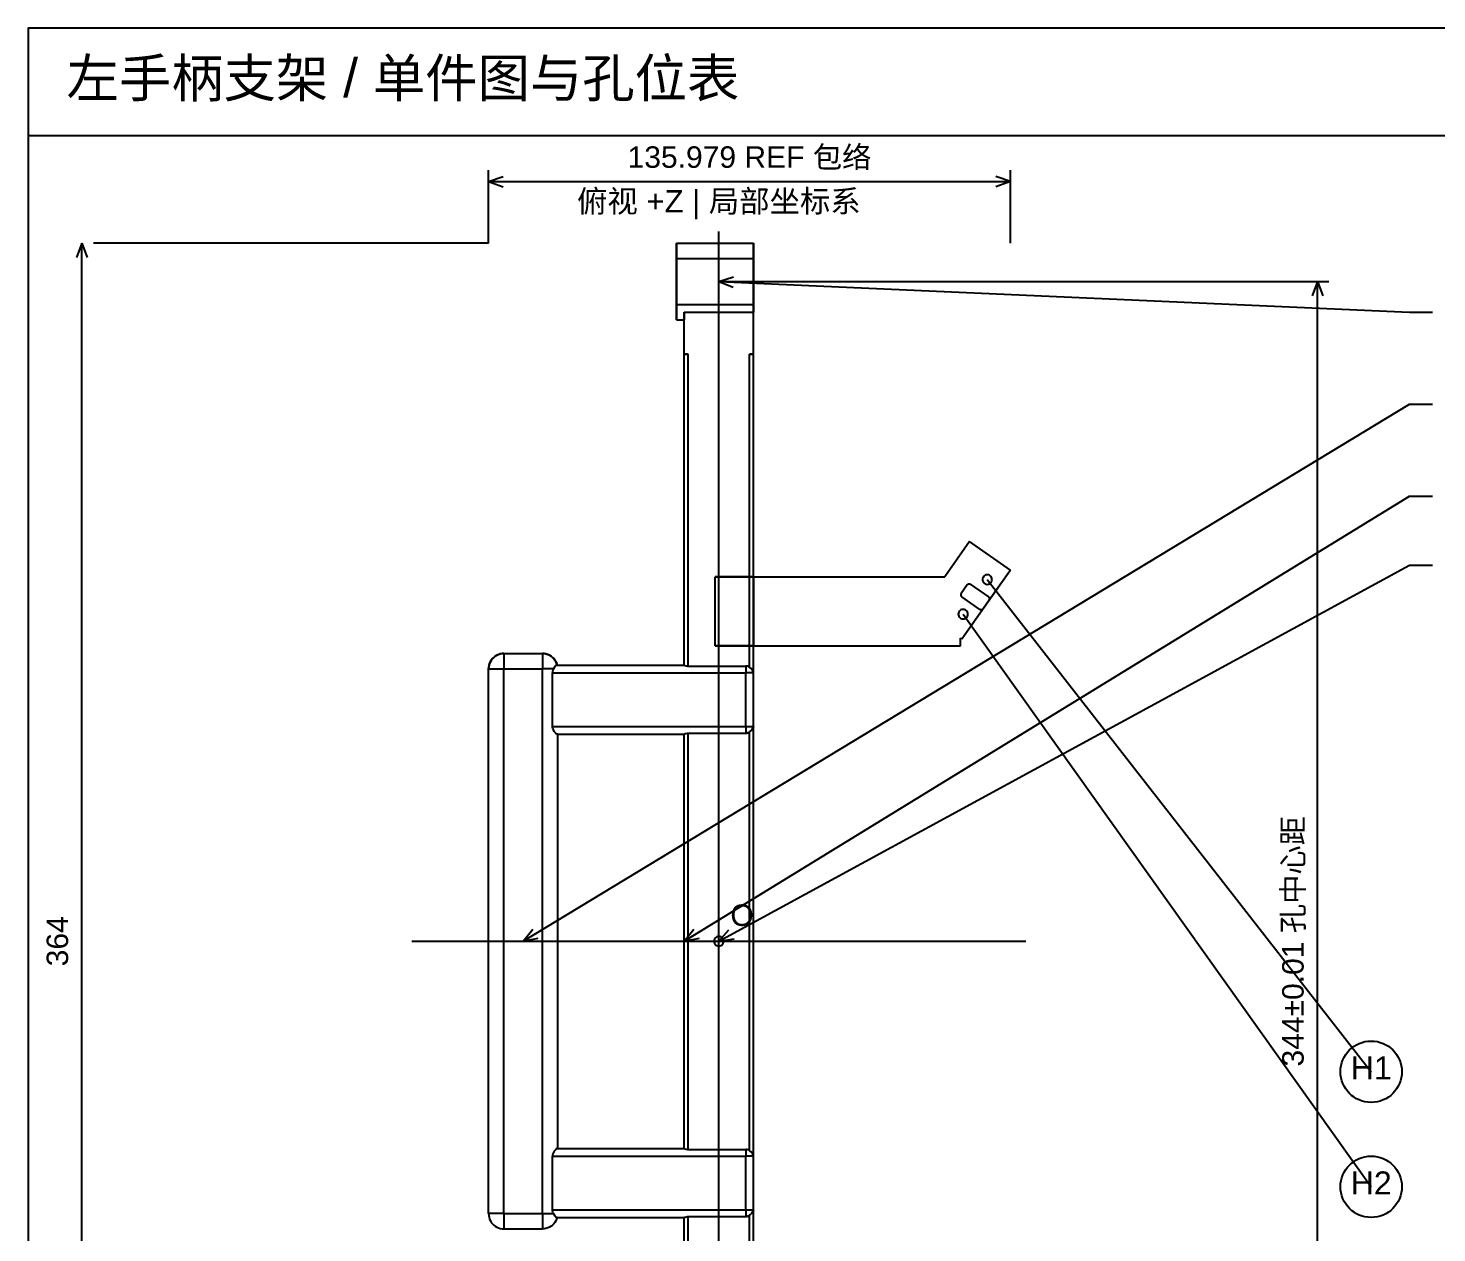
# Model space of a CAD drawing. Header units: millimetres. Extents: x 10 to 410, y 10 to 287.
# Drawn here: x 10 to 193.6, y 130 to 287 of the extents above; entities that cross this region are included whole.
import ezdxf
from ezdxf.enums import TextEntityAlignment as Align

# ---------------------------------------------------------------- set-up
doc = ezdxf.new("R2010")
doc.units = ezdxf.units.MM
for name, color, linetype in [('CENTER', 4, 'Continuous'), ('DIM', 7, 'Continuous'), ('HIDDEN', 8, 'Continuous'), ('OUTLINE', 7, 'Continuous'), ('TANGENT', 8, 'Continuous'), ('TEXT', 7, 'Continuous')]:
    doc.layers.add(name, color=color, linetype=linetype)
doc.styles.add('CJK', font='Arial Unicode.ttf')

msp = doc.modelspace()

# ---------------------------------------------------------------- linework, layer by layer
at = {"layer": 'CENTER'}
for p, q in [((100, 75.5), (100, 260.5)), ((60, 168), (140, 168))]:
    msp.add_line(p, q, dxfattribs=at)
at = {"layer": 'DIM'}
for p, q in [((70, 259), (70, 268.5)), ((137.99, 259), (137.99, 268.5)), ((70, 267), (71.88, 267.69)), ((70, 267), (137.99, 267)), ((70, 267), (71.88, 266.31)), ((137.99, 267), (136.11, 267.69)), ((137.99, 267), (136.11, 266.31)), ((17, 259), (16.31, 257.12)), ((17, 77), (17, 259)), ((17, 259), (17.69, 257.12)), ((70, 259), (18.5, 259)), ((100, 254), (101.91, 254.6)), ((100, 254), (179.5, 254)), ((100, 254), (101.85, 253.23)), ((178, 254), (177.31, 252.12)), ((178, 82), (178, 254)), ((178, 254), (178.69, 252.12)), ((74.5, 168), (75.75, 169.56)), ((95.5, 168), (96.74, 169.57)), ((100, 168), (101.32, 169.5)), ((74.5, 168), (76.46, 168.39)), ((95.5, 168), (97.46, 168.4)), ((100, 168), (101.98, 168.3))]:
    msp.add_line(p, q, dxfattribs=at)
for points in [[(100, 254), (190, 250), (193, 250)], [(74.5, 168), (190, 238), (193, 238)], [(95.5, 168), (190, 226), (193, 226)], [(100, 168), (190, 217), (193, 217)]]:
    msp.add_lwpolyline(points, dxfattribs=at)
at = {"layer": 'HIDDEN'}
for points in [[(94.5, 249), (94.5, 249.13), (94.5, 249.5), (94.5, 250.09), (94.5, 250.88), (94.5, 251.83), (94.5, 252.89), (94.5, 254), (94.5, 255.11), (94.5, 256.17), (94.5, 257.12), (94.5, 257.91), (94.5, 258.5), (94.5, 258.87), (94.5, 259)], [(104.5, 250), (104.5, 250.6), (104.5, 251.3), (104.5, 252.09), (104.5, 252.94), (104.5, 253.82), (104.5, 254.71), (104.5, 255.58), (104.5, 256.4), (104.5, 257.14), (104.5, 257.78), (104.5, 258.3), (104.5, 258.68), (104.5, 258.92), (104.5, 259)], [(94.5, 251), (94.5, 251.08), (94.5, 251.3), (94.5, 251.65), (94.5, 252.13), (94.5, 252.7), (94.5, 253.33), (94.5, 254), (94.5, 254.67), (94.5, 255.3), (94.5, 255.87), (94.5, 256.35), (94.5, 256.7), (94.5, 256.92), (94.5, 257)], [(94.5, 257), (94.5, 256.98), (94.5, 256.92), (94.5, 256.83), (94.5, 256.7), (94.5, 256.54), (94.5, 256.35), (94.5, 256.12), (94.5, 255.87), (94.5, 255.6), (94.5, 255.3), (94.5, 254.99), (94.5, 254.67), (94.5, 254.34), (94.5, 254)], [(94.5, 257), (104.5, 257)], [(104.5, 251), (104.5, 251.08), (104.5, 251.3), (104.5, 251.65), (104.5, 252.13), (104.5, 252.7), (104.5, 253.33), (104.5, 254), (104.5, 254.67), (104.5, 255.3), (104.5, 255.87), (104.5, 256.35), (104.5, 256.7), (104.5, 256.92), (104.5, 257)], [(104.5, 257), (104.5, 256.98), (104.5, 256.92), (104.5, 256.83), (104.5, 256.7), (104.5, 256.54), (104.5, 256.35), (104.5, 256.12), (104.5, 255.87), (104.5, 255.6), (104.5, 255.3), (104.5, 254.99), (104.5, 254.67), (104.5, 254.34), (104.5, 254)], [(94.5, 254), (94.5, 253.66), (94.5, 253.33), (94.5, 253.01), (94.5, 252.7), (94.5, 252.4), (94.5, 252.13), (94.5, 251.88), (94.5, 251.65), (94.5, 251.46), (94.5, 251.3), (94.5, 251.17), (94.5, 251.08), (94.5, 251.02), (94.5, 251)], [(104.5, 254), (104.5, 253.66), (104.5, 253.33), (104.5, 253.01), (104.5, 252.7), (104.5, 252.4), (104.5, 252.13), (104.5, 251.88), (104.5, 251.65), (104.5, 251.46), (104.5, 251.3), (104.5, 251.17), (104.5, 251.08), (104.5, 251.02), (104.5, 251)], [(94.5, 251), (104.5, 251)], [(95.5, 250), (95.5, 249.87), (95.5, 249.74), (95.5, 249.63), (95.5, 249.52), (95.5, 249.42), (95.5, 249.33), (95.5, 249.26), (95.5, 249.19), (95.5, 249.13), (95.5, 249.08), (95.5, 249.05), (95.5, 249.02), (95.5, 249.01), (95.5, 249)], [(95.5, 249), (95.5, 249.01), (95.5, 249.02), (95.5, 249.05), (95.5, 249.08), (95.5, 249.13), (95.5, 249.19), (95.5, 249.26), (95.5, 249.33), (95.5, 249.42), (95.5, 249.52), (95.5, 249.63), (95.5, 249.74), (95.5, 249.87), (95.5, 250)], [(95.5, 250), (104.5, 250)], [(95.5, 244.5), (95.5, 250)], [(104.5, 244.5), (104.5, 250)], [(95.5, 244.5), (96, 244.5)], [(95.5, 244.5), (95.5, 244.5), (95.51, 244.5), (95.53, 244.5), (95.55, 244.5), (95.58, 244.5), (95.61, 244.5), (95.65, 244.5), (95.69, 244.5), (95.73, 244.5), (95.78, 244.5), (95.83, 244.5), (95.89, 244.5), (95.94, 244.5), (96, 244.5)], [(95.5, 204), (95.5, 244.5)], [(96, 244.5), (95.94, 244.5), (95.89, 244.5), (95.83, 244.5), (95.78, 244.5), (95.73, 244.5), (95.69, 244.5), (95.65, 244.5), (95.61, 244.5), (95.58, 244.5), (95.55, 244.5), (95.53, 244.5), (95.51, 244.5), (95.5, 244.5), (95.5, 244.5)], [(96, 203.87), (96, 244.5)], [(104, 244.5), (104.06, 244.5), (104.11, 244.5), (104.17, 244.5), (104.22, 244.5), (104.27, 244.5), (104.31, 244.5), (104.35, 244.5), (104.39, 244.5), (104.42, 244.5), (104.45, 244.5), (104.47, 244.5), (104.49, 244.5), (104.5, 244.5), (104.5, 244.5)], [(104, 244.5), (104.5, 244.5)], [(104, 215.5), (104, 244.5)], [(104.5, 244.5), (104.5, 244.5), (104.49, 244.5), (104.47, 244.5), (104.45, 244.5), (104.42, 244.5), (104.39, 244.5), (104.35, 244.5), (104.31, 244.5), (104.27, 244.5), (104.22, 244.5), (104.17, 244.5), (104.11, 244.5), (104.06, 244.5), (104, 244.5)], [(104.5, 215.5), (104.5, 244.5)], [(132.67, 220.11), (129.44, 215.5)], [(137.99, 216.38), (132.67, 220.11)], [(104, 215.5), (99.5, 215.5)], [(99.5, 206.5), (99.5, 215.5)], [(99.5, 215.5), (129.44, 215.5)], [(99.5, 206.5), (99.5, 215.5)], [(104.5, 215.5), (104.5, 215.5), (104.49, 215.5), (104.47, 215.5), (104.45, 215.5), (104.42, 215.5), (104.39, 215.5), (104.35, 215.5), (104.31, 215.5), (104.27, 215.5), (104.22, 215.5), (104.17, 215.5), (104.11, 215.5), (104.06, 215.5), (104, 215.5)], [(104.5, 215.5), (104.5, 206.5)], [(137.99, 216.38), (131.68, 207.37)], [(135.6, 215.14), (135.59, 215.27), (135.54, 215.41), (135.47, 215.52), (135.37, 215.62), (135.25, 215.7), (135.12, 215.74), (134.98, 215.76), (134.84, 215.74), (134.71, 215.7), (134.59, 215.62), (134.49, 215.52), (134.42, 215.41), (134.37, 215.27), (134.35, 215.14), (134.37, 215), (134.42, 214.86), (134.49, 214.75), (134.59, 214.65), (134.71, 214.57), (134.84, 214.53), (134.98, 214.51), (135.12, 214.53), (135.25, 214.57), (135.37, 214.65), (135.47, 214.75), (135.54, 214.86), (135.59, 215), (135.6, 215.14)], [(131.57, 213.31), (131.53, 213.23), (131.51, 213.14), (131.53, 213.04), (131.57, 212.96), (131.64, 212.89)], [(132.37, 214.46), (131.57, 213.31)], [(132.37, 214.46), (132.43, 214.53), (132.52, 214.57), (132.61, 214.59), (132.7, 214.57), (132.79, 214.53)], [(135.16, 212.87), (132.79, 214.53)], [(132.45, 210.63), (132.43, 210.77), (132.39, 210.9), (132.31, 211.02), (132.21, 211.12), (132.1, 211.19), (131.96, 211.24), (131.82, 211.25), (131.68, 211.24), (131.55, 211.19), (131.43, 211.12), (131.34, 211.02), (131.26, 210.9), (131.21, 210.77), (131.2, 210.63), (131.21, 210.49), (131.26, 210.36), (131.34, 210.24), (131.43, 210.14), (131.55, 210.07), (131.68, 210.02), (131.82, 210), (131.96, 210.02), (132.1, 210.07), (132.21, 210.14), (132.31, 210.24), (132.39, 210.36), (132.43, 210.49), (132.45, 210.63)], [(134.02, 211.23), (131.64, 212.89)], [(134.43, 211.31), (134.37, 211.24), (134.29, 211.19), (134.19, 211.18), (134.1, 211.19), (134.02, 211.23)], [(135.24, 212.45), (135.28, 212.54), (135.29, 212.63), (135.27, 212.72), (135.23, 212.8), (135.16, 212.87)], [(131.5, 206.5), (131.5, 207.5)], [(131.68, 207.37), (131.5, 207.5)], [(104, 206.5), (99.5, 206.5)], [(99.5, 206.5), (131.5, 206.5)], [(104, 203.71), (104, 206.5)], [(104.5, 206.5), (104.5, 206.5), (104.49, 206.5), (104.47, 206.5), (104.45, 206.5), (104.42, 206.5), (104.39, 206.5), (104.35, 206.5), (104.31, 206.5), (104.27, 206.5), (104.22, 206.5), (104.17, 206.5), (104.11, 206.5), (104.06, 206.5), (104, 206.5)], [(104.5, 203), (104.5, 206.5)], [(70, 203.5), (70.01, 203.74), (70.06, 203.98), (70.13, 204.21), (70.23, 204.43), (70.35, 204.64), (70.5, 204.83), (70.67, 205), (70.86, 205.15), (71.07, 205.27), (71.29, 205.37), (71.52, 205.44), (71.76, 205.49), (72, 205.5)], [(72, 205.5), (77, 205.5)], [(78.94, 204), (78.86, 204.23), (78.76, 204.45), (78.64, 204.65), (78.49, 204.84), (78.32, 205), (78.13, 205.15), (77.92, 205.27), (77.7, 205.37), (77.47, 205.44), (77.24, 205.49), (77, 205.5)], [(78.87, 204), (78.82, 203.99), (78.75, 203.93), (78.66, 203.82), (78.53, 203.63)], [(78.94, 204), (78.94, 204), (78.94, 204), (78.93, 204), (78.93, 204), (78.93, 204), (78.92, 204), (78.92, 204), (78.91, 204), (78.91, 204), (78.9, 204), (78.9, 204), (78.89, 204), (78.88, 204), (78.87, 204)], [(78.87, 204), (78.94, 204)], [(78.94, 204), (78.94, 204), (78.94, 204), (78.93, 204), (78.93, 204), (78.93, 204), (78.92, 204), (78.92, 204), (78.91, 204), (78.91, 204), (78.9, 204), (78.9, 204), (78.89, 204), (78.88, 204), (78.87, 204)], [(95.5, 204), (95.55, 203.97), (95.6, 203.96), (95.63, 203.94), (95.73, 203.91), (95.9, 203.87), (96, 203.87)], [(96, 203.87), (103.5, 203.87)], [(104, 203.71), (103.89, 203.78), (103.76, 203.83), (103.63, 203.86), (103.5, 203.87)], [(70, 132.5), (70, 203.5)], [(78.46, 203.5), (78.38, 203.32), (78.33, 203.14), (78.33, 203.07), (78.32, 203)], [(78.32, 196), (78.32, 203)], [(104.27, 203.48), (104.25, 203.5), (104.09, 203.64)], [(104.49, 203.09), (104.45, 203.21), (104.39, 203.34), (104.35, 203.39), (104.31, 203.44)], [(104.5, 196), (104.5, 203)], [(78.94, 195), (78.89, 195.01), (78.82, 195.05), (78.75, 195.12), (78.61, 195.27), (78.55, 195.35), (78.44, 195.54), (78.38, 195.69), (78.33, 195.86), (78.32, 196)], [(78.94, 195), (78.95, 195), (78.95, 195), (78.96, 195), (78.97, 195), (78.97, 195), (78.98, 195), (78.98, 195), (78.99, 195), (78.99, 195), (78.99, 195), (79, 195), (79, 195), (79, 195), (79, 195)], [(78.94, 195), (79, 195)], [(79, 195), (79, 195), (79, 195), (79, 195), (78.99, 195), (78.99, 195), (78.99, 195), (78.98, 195), (78.98, 195), (78.97, 195), (78.97, 195), (78.96, 195), (78.95, 195), (78.95, 195), (78.94, 195)], [(79, 141), (79, 195)], [(95.5, 195), (95.55, 195.03), (95.6, 195.04), (95.63, 195.06), (95.73, 195.09), (95.9, 195.13), (96, 195.13)], [(95.5, 141), (95.5, 195)], [(96, 195.13), (103.5, 195.13)], [(103.5, 195.13), (103.63, 195.14), (103.76, 195.17), (103.89, 195.22), (104, 195.29)], [(104.5, 196), (104.49, 195.88), (104.44, 195.76), (104.36, 195.63), (104.25, 195.5), (104.1, 195.36), (104, 195.29)], [(104.5, 140), (104.5, 196)], [(100.62, 168), (100.61, 168.14), (100.56, 168.27), (100.49, 168.39), (100.39, 168.49), (100.27, 168.56), (100.14, 168.61), (100, 168.62), (99.86, 168.61), (99.73, 168.56), (99.61, 168.49), (99.51, 168.39), (99.44, 168.27), (99.39, 168.14), (99.38, 168), (99.39, 167.86), (99.44, 167.73), (99.51, 167.61), (99.61, 167.51), (99.73, 167.44), (99.86, 167.39), (100, 167.38), (100.14, 167.39), (100.27, 167.44), (100.39, 167.51), (100.49, 167.61), (100.56, 167.73), (100.61, 167.86), (100.62, 168)], [(78.94, 141), (78.89, 140.99), (78.82, 140.95), (78.75, 140.88), (78.61, 140.73), (78.55, 140.65), (78.44, 140.46), (78.38, 140.31), (78.33, 140.14), (78.32, 140)], [(78.32, 133), (78.32, 140)], [(78.94, 141), (78.95, 141), (78.95, 141), (78.96, 141), (78.97, 141), (78.97, 141), (78.98, 141), (78.98, 141), (78.99, 141), (78.99, 141), (78.99, 141), (79, 141), (79, 141), (79, 141), (79, 141)], [(78.94, 141), (79, 141)], [(79, 141), (79, 141), (79, 141), (79, 141), (78.99, 141), (78.99, 141), (78.99, 141), (78.98, 141), (78.98, 141), (78.97, 141), (78.97, 141), (78.96, 141), (78.95, 141), (78.95, 141), (78.94, 141)], [(95.5, 141), (95.55, 140.97), (95.6, 140.96), (95.63, 140.94), (95.73, 140.91), (95.9, 140.87), (96, 140.87)], [(96, 140.87), (103.5, 140.87)], [(104, 140.71), (103.89, 140.78), (103.76, 140.83), (103.63, 140.86), (103.5, 140.87)], [(104.02, 140.69), (104, 140.71)], [(104.27, 140.48), (104.25, 140.5), (104.09, 140.64)], [(104.49, 140.09), (104.45, 140.21), (104.39, 140.34), (104.35, 140.39), (104.31, 140.44)], [(104.5, 133), (104.5, 140)], [(70, 132.5), (70.01, 132.26), (70.06, 132.02), (70.13, 131.79), (70.23, 131.57), (70.35, 131.36), (70.5, 131.17), (70.67, 131), (70.86, 130.85), (71.07, 130.73), (71.29, 130.63), (71.52, 130.56), (71.76, 130.51), (72, 130.5)], [(78.87, 132), (78.82, 132.01), (78.75, 132.07), (78.66, 132.18), (78.46, 132.5)], [(103.5, 132.13), (103.63, 132.14), (103.76, 132.17), (103.89, 132.22), (104, 132.29)], [(104.5, 133), (104.49, 132.88), (104.44, 132.76), (104.36, 132.63), (104.25, 132.5), (104.1, 132.36), (104, 132.29)], [(104, 129.5), (104, 132.29)], [(104.5, 129.5), (104.5, 133)], [(72, 130.5), (77, 130.5)], [(78.94, 132), (78.86, 131.77), (78.76, 131.55), (78.64, 131.35), (78.49, 131.16), (78.32, 131), (78.13, 130.85), (77.92, 130.73), (77.7, 130.63), (77.47, 130.56), (77.24, 130.51), (77, 130.5)], [(78.87, 132), (78.88, 132), (78.89, 132), (78.9, 132), (78.9, 132), (78.91, 132), (78.91, 132), (78.92, 132), (78.92, 132), (78.93, 132), (78.93, 132), (78.93, 132), (78.94, 132), (78.94, 132), (78.94, 132)], [(78.87, 132), (78.94, 132)], [(95.5, 132), (95.55, 132.03), (95.6, 132.04), (95.63, 132.06), (95.73, 132.09), (95.9, 132.13), (96, 132.13)], [(95.5, 91.5), (95.5, 132)], [(96, 91.5), (96, 132.13)], [(96, 132.13), (103.5, 132.13)]]:
    msp.add_lwpolyline(points, dxfattribs=at)
at = {"layer": 'OUTLINE'}
for p, q in [((10, 273), (410, 273)), ((134.98, 215.14), (185, 151)), ((131.82, 210.63), (185, 136))]:
    msp.add_line(p, q, dxfattribs=at)
for points in [[(10, 10), (410, 10), (410, 287), (10, 287), (10, 10)], [(94.5, 259), (94.5, 258.97), (94.5, 258.87), (94.5, 258.72), (94.5, 258.5), (94.5, 258.23), (94.5, 257.91), (94.5, 257.54), (94.5, 257.12), (94.5, 256.66), (94.5, 256.17), (94.5, 255.65), (94.5, 255.11), (94.5, 254.56), (94.5, 254)], [(94.5, 259), (104.5, 259)], [(104.5, 259), (104.5, 258.97), (104.5, 258.87), (104.5, 258.72), (104.5, 258.5), (104.5, 258.23), (104.5, 257.91), (104.5, 257.54), (104.5, 257.12), (104.5, 256.66), (104.5, 256.17), (104.5, 255.65), (104.5, 255.11), (104.5, 254.56), (104.5, 254)], [(94.5, 254), (94.5, 253.44), (94.5, 252.89), (94.5, 252.35), (94.5, 251.83), (94.5, 251.34), (94.5, 250.88), (94.5, 250.46), (94.5, 250.09), (94.5, 249.77), (94.5, 249.5), (94.5, 249.28), (94.5, 249.13), (94.5, 249.03), (94.5, 249)], [(104.5, 254), (104.5, 253.67), (104.5, 253.34), (104.5, 253.01), (104.5, 252.69), (104.5, 252.37), (104.5, 252.06), (104.5, 251.76), (104.5, 251.47), (104.5, 251.19), (104.5, 250.93), (104.5, 250.67), (104.5, 250.43), (104.5, 250.21), (104.5, 250)], [(95.5, 250), (104.5, 250)], [(95.5, 244.5), (95.5, 250)], [(104.5, 244.5), (104.5, 250)], [(94.5, 249), (95.5, 249)], [(95.5, 244.5), (96, 244.5)], [(95.5, 204), (95.5, 244.5)], [(96, 203.87), (96, 244.5)], [(104, 203.71), (104, 244.5)], [(104, 244.5), (104.5, 244.5)], [(104.5, 203), (104.5, 244.5)], [(132.67, 220.11), (129.44, 215.5)], [(137.99, 216.38), (132.67, 220.11)], [(104.5, 215.5), (129.44, 215.5)], [(135.6, 215.14), (135.59, 215.27), (135.54, 215.41), (135.47, 215.52), (135.37, 215.62), (135.25, 215.7), (135.12, 215.74), (134.98, 215.76), (134.84, 215.74), (134.71, 215.7), (134.59, 215.62), (134.49, 215.52), (134.42, 215.41), (134.37, 215.27), (134.35, 215.14), (134.37, 215), (134.42, 214.86), (134.49, 214.75), (134.59, 214.65), (134.71, 214.57), (134.84, 214.53), (134.98, 214.51), (135.12, 214.53), (135.25, 214.57), (135.37, 214.65), (135.47, 214.75), (135.54, 214.86), (135.59, 215), (135.6, 215.14)], [(137.99, 216.38), (135.24, 212.45)], [(131.57, 213.31), (131.53, 213.23), (131.51, 213.14), (131.53, 213.04), (131.57, 212.96), (131.64, 212.89)], [(132.37, 214.46), (131.57, 213.31)], [(132.37, 214.46), (132.43, 214.53), (132.52, 214.57), (132.61, 214.59), (132.7, 214.57), (132.79, 214.53)], [(135.16, 212.87), (132.79, 214.53)], [(132.45, 210.63), (132.43, 210.77), (132.39, 210.9), (132.31, 211.02), (132.21, 211.12), (132.1, 211.19), (131.96, 211.24), (131.82, 211.25), (131.68, 211.24), (131.55, 211.19), (131.43, 211.12), (131.34, 211.02), (131.26, 210.9), (131.21, 210.77), (131.2, 210.63), (131.21, 210.49), (131.26, 210.36), (131.34, 210.24), (131.43, 210.14), (131.55, 210.07), (131.68, 210.02), (131.82, 210), (131.96, 210.02), (132.1, 210.07), (132.21, 210.14), (132.31, 210.24), (132.39, 210.36), (132.43, 210.49), (132.45, 210.63)], [(134.02, 211.23), (131.64, 212.89)], [(134.43, 211.31), (131.68, 207.37)], [(134.43, 211.31), (134.37, 211.24), (134.29, 211.19), (134.19, 211.18), (134.1, 211.19), (134.02, 211.23)], [(135.24, 212.45), (134.43, 211.31)], [(135.24, 212.45), (135.28, 212.54), (135.29, 212.63), (135.27, 212.72), (135.23, 212.8), (135.16, 212.87)], [(131.68, 207.37), (131.5, 207.5)], [(131.5, 206.5), (131.5, 207.5)], [(104.5, 206.5), (131.5, 206.5)], [(72, 205.5), (71.76, 205.49), (71.52, 205.44), (71.29, 205.37), (71.07, 205.27), (70.86, 205.15), (70.67, 205), (70.5, 204.83), (70.35, 204.64), (70.23, 204.43), (70.13, 204.21), (70.06, 203.98), (70.01, 203.74), (70, 203.5)], [(72, 205.5), (77, 205.5)], [(77, 205.5), (77.24, 205.49), (77.47, 205.44), (77.7, 205.37), (77.92, 205.27), (78.13, 205.15), (78.32, 205), (78.49, 204.84), (78.64, 204.65), (78.76, 204.45), (78.86, 204.23), (78.94, 204)], [(78.87, 204), (78.82, 203.99), (78.74, 203.92), (78.64, 203.79), (78.46, 203.5)], [(78.87, 204), (95.5, 204)], [(78.87, 204), (78.87, 204)], [(78.94, 204), (95.5, 204)], [(95.5, 204), (95.55, 203.97), (95.6, 203.96), (95.63, 203.94), (95.73, 203.91), (95.9, 203.87), (96, 203.87)], [(96, 203.87), (103.5, 203.87)], [(104, 203.71), (103.89, 203.78), (103.76, 203.83), (103.63, 203.86), (103.5, 203.87)], [(70, 132.5), (70, 203.5)], [(78.46, 203.5), (78.38, 203.32), (78.33, 203.14), (78.33, 203.07), (78.32, 203)], [(78.32, 196), (78.32, 203)], [(78.53, 203.63), (78.46, 203.5)], [(104.5, 203), (104.49, 203.12), (104.44, 203.24), (104.36, 203.37), (104.34, 203.39), (104.21, 203.54), (104, 203.71)], [(104.09, 203.64), (104, 203.71)], [(104.31, 203.44), (104.27, 203.48)], [(104.5, 203), (104.49, 203.09)], [(104.5, 196), (104.5, 203)], [(78.94, 195), (78.89, 195.01), (78.82, 195.05), (78.75, 195.12), (78.61, 195.27), (78.55, 195.35), (78.44, 195.54), (78.38, 195.69), (78.33, 195.86), (78.32, 196)], [(78.94, 195), (95.5, 195)], [(79, 141), (79, 195)], [(79, 195), (95.5, 195)], [(95.5, 195), (95.55, 195.03), (95.6, 195.04), (95.63, 195.06), (95.73, 195.09), (95.9, 195.13), (96, 195.13)], [(95.5, 141), (95.5, 195)], [(96, 195.13), (103.5, 195.13)], [(104, 195.29), (103.89, 195.22), (103.76, 195.17), (103.63, 195.14), (103.5, 195.13)], [(104.5, 196), (104.49, 195.88), (104.44, 195.76), (104.36, 195.63), (104.25, 195.5), (104.1, 195.36), (104, 195.29)], [(104.5, 140), (104.5, 196)], [(100.62, 168), (100.61, 168.14), (100.56, 168.27), (100.49, 168.39), (100.39, 168.49), (100.27, 168.56), (100.14, 168.61), (100, 168.62), (99.86, 168.61), (99.73, 168.56), (99.61, 168.49), (99.51, 168.39), (99.44, 168.27), (99.39, 168.14), (99.38, 168), (99.39, 167.86), (99.44, 167.73), (99.51, 167.61), (99.61, 167.51), (99.73, 167.44), (99.86, 167.39), (100, 167.38), (100.14, 167.39), (100.27, 167.44), (100.39, 167.51), (100.49, 167.61), (100.56, 167.73), (100.61, 167.86), (100.62, 168)], [(78.94, 141), (78.89, 140.99), (78.82, 140.95), (78.75, 140.88), (78.61, 140.73), (78.55, 140.65), (78.44, 140.46), (78.38, 140.31), (78.33, 140.14), (78.32, 140)], [(78.32, 133), (78.32, 140)], [(78.94, 141), (95.5, 141)], [(79, 141), (95.5, 141)], [(95.5, 141), (95.55, 140.97), (95.6, 140.96), (95.63, 140.94), (95.73, 140.91), (95.9, 140.87), (96, 140.87)], [(96, 140.87), (103.5, 140.87)], [(104, 140.71), (103.89, 140.78), (103.76, 140.83), (103.63, 140.86), (103.5, 140.87)], [(104.5, 140), (104.49, 140.12), (104.44, 140.24), (104.36, 140.37), (104.34, 140.39), (104.21, 140.54), (104, 140.71)], [(104.09, 140.64), (104.02, 140.69)], [(104.31, 140.44), (104.27, 140.48)], [(104.5, 140), (104.49, 140.09)], [(104.5, 133), (104.5, 140)], [(70, 132.5), (70.01, 132.26), (70.06, 132.02), (70.13, 131.79), (70.23, 131.57), (70.35, 131.36), (70.5, 131.17), (70.67, 131), (70.86, 130.85), (71.07, 130.73), (71.29, 130.63), (71.52, 130.56), (71.76, 130.51), (72, 130.5)], [(78.46, 132.5), (78.38, 132.68), (78.33, 132.86), (78.33, 132.93), (78.32, 133)], [(78.46, 132.5), (78.38, 132.68), (78.33, 132.86), (78.33, 132.93), (78.32, 133)], [(78.87, 132), (78.82, 132.01), (78.75, 132.07), (78.66, 132.18), (78.46, 132.5)], [(104, 132.29), (103.89, 132.22), (103.76, 132.17), (103.63, 132.14), (103.5, 132.13)], [(104.5, 133), (104.49, 132.88), (104.44, 132.76), (104.36, 132.63), (104.25, 132.5), (104.1, 132.36), (104, 132.29)], [(104, 91.5), (104, 132.29)], [(104.5, 91.5), (104.5, 133)], [(72, 130.5), (77, 130.5)], [(78.94, 132), (78.86, 131.77), (78.76, 131.55), (78.64, 131.35), (78.49, 131.16), (78.32, 131), (78.13, 130.85), (77.92, 130.73), (77.7, 130.63), (77.47, 130.56), (77.24, 130.51), (77, 130.5)], [(78.87, 132), (95.5, 132)], [(78.94, 132), (78.94, 132), (78.94, 132), (78.93, 132), (78.93, 132), (78.93, 132), (78.92, 132), (78.92, 132), (78.91, 132), (78.91, 132), (78.9, 132), (78.9, 132), (78.89, 132), (78.88, 132), (78.87, 132)], [(78.94, 132), (95.5, 132)], [(95.5, 132), (95.55, 132.03), (95.6, 132.04), (95.63, 132.06), (95.73, 132.09), (95.9, 132.13), (96, 132.13)], [(95.5, 91.5), (95.5, 132)], [(96, 132.13), (103.5, 132.13)], [(96, 91.5), (96, 132.13)]]:
    msp.add_lwpolyline(points, dxfattribs=at)
for centre in [(185, 151), (185, 136)]:
    msp.add_circle(centre, 4, dxfattribs=at)
at = {"layer": 'TANGENT'}
for points in [[(72, 205.5), (72, 205.49), (72, 205.45), (72, 205.39), (72, 205.3), (72, 205.19), (72, 205.06), (72, 204.91), (72, 204.75), (72, 204.56), (72, 204.37), (72, 204.16), (72, 203.95), (72, 203.72), (72, 203.5)], [(77, 205.5), (77, 205.49), (77, 205.45), (77, 205.39), (77, 205.3), (77, 205.19), (77, 205.06), (77, 204.91), (77, 204.75), (77, 204.56), (77, 204.37), (77, 204.16), (77, 203.95), (77, 203.72), (77, 203.5)], [(103.5, 203.87), (103.5, 203.83), (103.5, 203.78), (103.5, 203.73), (103.5, 203.68), (103.5, 203.62), (103.5, 203.56), (103.5, 203.5), (103.5, 203.43), (103.5, 203.37), (103.5, 203.29), (103.5, 203.22), (103.5, 203.15), (103.5, 203.07), (103.5, 203)], [(70, 203.5), (70.01, 203.5), (70.05, 203.5), (70.11, 203.5), (70.2, 203.5), (70.31, 203.5), (70.44, 203.5), (70.59, 203.5), (70.75, 203.5), (70.94, 203.5), (71.13, 203.5), (71.34, 203.5), (71.55, 203.5), (71.78, 203.5), (72, 203.5)], [(72, 132.5), (72, 203.5)], [(72, 203.5), (77, 203.5)], [(78.46, 203.5), (78.38, 203.5), (78.29, 203.5), (78.2, 203.5), (78.1, 203.5), (78, 203.5), (77.9, 203.5), (77.8, 203.5), (77.69, 203.5), (77.58, 203.5), (77.46, 203.5), (77.35, 203.5), (77.23, 203.5), (77.12, 203.5), (77, 203.5)], [(77, 132.5), (77, 203.5)], [(78.32, 203), (103.5, 203)], [(103.5, 196), (103.5, 203)], [(104.5, 203), (104.49, 203), (104.47, 203), (104.44, 203), (104.4, 203), (104.35, 203), (104.28, 203), (104.21, 203), (104.12, 203), (104.03, 203), (103.93, 203), (103.83, 203), (103.72, 203), (103.61, 203), (103.5, 203)], [(78.32, 196), (103.5, 196)], [(96, 140.87), (96, 195.13)], [(103.5, 196), (103.61, 196), (103.72, 196), (103.83, 196), (103.93, 196), (104.03, 196), (104.12, 196), (104.21, 196), (104.28, 196), (104.35, 196), (104.4, 196), (104.44, 196), (104.47, 196), (104.49, 196), (104.5, 196)], [(103.5, 196), (103.5, 195.93), (103.5, 195.85), (103.5, 195.78), (103.5, 195.71), (103.5, 195.63), (103.5, 195.57), (103.5, 195.5), (103.5, 195.44), (103.5, 195.38), (103.5, 195.32), (103.5, 195.27), (103.5, 195.22), (103.5, 195.17), (103.5, 195.13)], [(104, 140.71), (104, 195.29)], [(78.32, 140), (103.5, 140)], [(103.5, 140.87), (103.5, 140.83), (103.5, 140.78), (103.5, 140.73), (103.5, 140.68), (103.5, 140.62), (103.5, 140.56), (103.5, 140.5), (103.5, 140.43), (103.5, 140.37), (103.5, 140.29), (103.5, 140.22), (103.5, 140.15), (103.5, 140.07), (103.5, 140)], [(103.5, 133), (103.5, 140)], [(104.5, 140), (104.49, 140), (104.47, 140), (104.44, 140), (104.4, 140), (104.35, 140), (104.28, 140), (104.21, 140), (104.12, 140), (104.03, 140), (103.93, 140), (103.83, 140), (103.72, 140), (103.61, 140), (103.5, 140)], [(72, 132.5), (71.78, 132.5), (71.55, 132.5), (71.34, 132.5), (71.13, 132.5), (70.94, 132.5), (70.75, 132.5), (70.59, 132.5), (70.44, 132.5), (70.31, 132.5), (70.2, 132.5), (70.11, 132.5), (70.05, 132.5), (70.01, 132.5), (70, 132.5)], [(72, 132.5), (77, 132.5)], [(72, 132.5), (72, 132.28), (72, 132.05), (72, 131.84), (72, 131.63), (72, 131.44), (72, 131.25), (72, 131.09), (72, 130.94), (72, 130.81), (72, 130.7), (72, 130.61), (72, 130.55), (72, 130.51), (72, 130.5)], [(77, 132.5), (77.12, 132.5), (77.23, 132.5), (77.35, 132.5), (77.46, 132.5), (77.58, 132.5), (77.69, 132.5), (77.8, 132.5), (77.9, 132.5), (78, 132.5), (78.1, 132.5), (78.2, 132.5), (78.29, 132.5), (78.38, 132.5), (78.46, 132.5)], [(77, 132.5), (77, 132.28), (77, 132.05), (77, 131.84), (77, 131.63), (77, 131.44), (77, 131.25), (77, 131.09), (77, 130.94), (77, 130.81), (77, 130.7), (77, 130.61), (77, 130.55), (77, 130.51), (77, 130.5)], [(78.32, 133), (103.5, 133)], [(103.5, 133), (103.61, 133), (103.72, 133), (103.83, 133), (103.93, 133), (104.03, 133), (104.12, 133), (104.21, 133), (104.28, 133), (104.35, 133), (104.4, 133), (104.44, 133), (104.47, 133), (104.49, 133), (104.5, 133)], [(103.5, 133), (103.5, 132.93), (103.5, 132.85), (103.5, 132.78), (103.5, 132.71), (103.5, 132.63), (103.5, 132.57), (103.5, 132.5), (103.5, 132.44), (103.5, 132.38), (103.5, 132.32), (103.5, 132.27), (103.5, 132.22), (103.5, 132.17), (103.5, 132.13)]]:
    msp.add_lwpolyline(points, dxfattribs=at)

# ---------------------------------------------------------------- texts
at = {"layer": 'TEXT', "style": 'CJK'}
for s, height, p in [('左手柄支架 / 单件图与孔位表', 5, (15, 278)), ('O', 2.8, (101.5, 170))]:
    msp.add_text(s, height=height, dxfattribs=at).set_placement(p)
for s, height, p in [('135.979 REF 包络', 2.8, (103.99, 268.8)), ('俯视 +Z | 局部坐标系', 2.9, (100, 263)), ('H1', 3, (185, 150)), ('H2', 3, (185, 135))]:
    msp.add_text(s, height=height, dxfattribs=at).set_placement(p, align=Align.CENTER)
for s, p in [('344±0.01 孔中心距', (176.2, 168)), ('364', (15.2, 168))]:
    msp.add_text(s, height=2.8, rotation=90, dxfattribs=at).set_placement(p, align=Align.CENTER)

doc.saveas('drawing.dxf')
